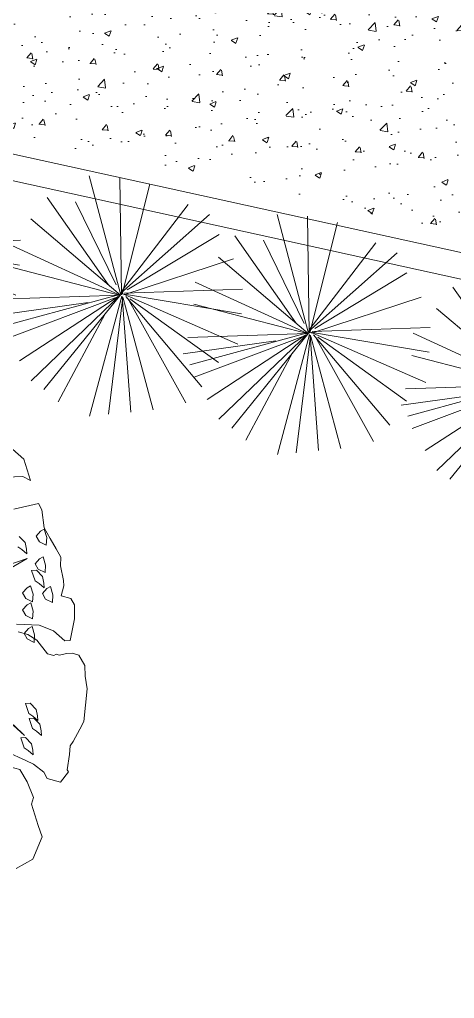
# Model space of a CAD drawing. Header units: metres. Extents: x 12093 to 20303, y 514 to 1412.
# Drawn here: x 19739.61 to 19742.12, y 691.33 to 696.97 of the extents above; entities that cross this region are included whole.
import ezdxf

# ---------------------------------------------------------------- set-up
doc = ezdxf.new("R2010")
doc.units = ezdxf.units.M
doc.layers.get('0').update_dxf_attribs({"lineweight": 13})
for name, color, linetype, lineweight in [('AMBI-GRASS', 104, 'Continuous', 20), ('ARBOLES', 52, 'Continuous', 13), ('grass', 64, 'Continuous', 13), ('MANZANAS-ORIGINALES', 147, 'Continuous', 9)]:
    doc.layers.add(name, color=color, linetype=linetype, lineweight=lineweight)
pattern_1 = [(50, (19136.99335, 73.14804), (0.36436934, -0.03187817), [0.0381, -0.4191]), (355, (19136.99335, 73.14804), (-0.07048565, 0.38211329), [0.03048, -0.33528]), (100.451, (19137.0237, 73.1454), (0.293885, 0.35023338), [0.03238, -0.35618]), (46.1842, (19136.99335, 73.24964), (0.54215808, -0.08408466), [0.05715, -0.62865]), (96.6356, (19137.03853, 73.24264), (0.47480847, 0.4948511), [0.04857, -0.53427]), (351.184, (19136.99335, 73.24964), (0.4748092, 0.49485024), [0.04572, -0.50292]), (21, (19137.04415, 73.22424), (0.30322976, -0.20453104), [0.0381, -0.4191]), (326, (19137.04415, 73.22424), (0.12360406, 0.36837593), [0.03048, -0.33528]), (71.4514, (19137.06942, 73.2072), (0.42683298, 0.16384572), [0.03238, -0.35618]), (37.5, (19136.99335, 73.14804), (0.006177207, 0.169110078), [0, -0.331216, 0, -0.34036, 0, -0.33655]), (7.5, (19136.99335, 73.14804), (0.133639325, 0.20036115), [0, -0.194056, 0, -0.323596, 0, -0.12827]), (327.5, (19136.88007, 73.14804), (0.27118119, -0.011457488), [0, -0.127, 0, -0.39624, 0, -0.52578]), (317.5, (19136.82927, 73.14804), (0.29625836, 0.05085298), [0, -0.1651, 0, -0.263144, 0, -0.37338])]

# ---------------------------------------------------------------- blocks, each defined once
blk = doc.blocks.new('ghgfghgh')
at = {"layer": 'ARBOLES', "lineweight": 20}
for p, q in [((20002.7037, 664.2432), (20002.7778, 664.2683)), ((20002.7778, 664.2683), (20002.7047, 664.2261)), ((20002.7683, 663.6245), (20002.6373, 663.7439)), ((20002.7282, 663.6634), (20002.7683, 663.6245))]:
    blk.add_line(p, q, dxfattribs=at)
at = {"layer": 'grass'}
for p, q in [((20002.7039, 664.6846), (20002.7659, 664.6296)), ((20002.7659, 664.6296), (20002.7901, 664.5528)), ((20002.7618, 664.5668), (20002.5744, 664.5595)), ((20002.7901, 664.5528), (20002.7618, 664.5668)), ((20002.7298, 664.4475), (20002.8186, 664.4684)), ((20002.8186, 664.4684), (20002.8317, 664.4457)), ((20002.8317, 664.4457), (20002.8396, 664.3797)), ((20002.8269, 664.3675), (20002.8108, 664.3494)), ((20002.8402, 664.3752), (20002.8269, 664.3675)), ((20002.8396, 664.3797), (20002.8614, 664.3419)), ((20002.8489, 664.3448), (20002.8402, 664.3752)), ((20002.7489, 664.3491), (20002.7709, 664.3263)), ((20002.7709, 664.3263), (20002.7758, 664.3026)), ((20002.8108, 664.3494), (20002.8223, 664.3294)), ((20002.8223, 664.3294), (20002.8471, 664.3172)), ((20002.8471, 664.3172), (20002.8489, 664.3448)), ((20002.8614, 664.3419), (20002.8833, 664.304)), ((20002.7587, 664.3015), (20002.7443, 664.311)), ((20002.7768, 664.2854), (20002.7587, 664.3015)), ((20002.7758, 664.3026), (20002.7768, 664.2854)), ((20002.8833, 664.304), (20002.9007, 664.2738)), ((20002.8226, 664.2675), (20002.8065, 664.2494)), ((20002.8065, 664.2494), (20002.818, 664.2294)), ((20002.8359, 664.2752), (20002.8226, 664.2675)), ((20002.8446, 664.2448), (20002.8359, 664.2752)), ((20002.9007, 664.2738), (20002.8987, 664.2424)), ((20002.7942, 664.2246), (20002.8114, 664.2256)), ((20002.8068, 664.1875), (20002.7942, 664.2246)), ((20002.8114, 664.2256), (20002.8334, 664.2028)), ((20002.818, 664.2294), (20002.8428, 664.2172)), ((20002.8428, 664.2172), (20002.8446, 664.2448)), ((20002.8987, 664.2424), (20002.9098, 664.1882)), ((20002.8211, 664.178), (20002.8068, 664.1875)), ((20002.8393, 664.1619), (20002.8211, 664.178)), ((20002.8334, 664.2028), (20002.8382, 664.179)), ((20002.8382, 664.179), (20002.8393, 664.1619)), ((20002.9098, 664.1882), (20002.9109, 664.1687)), ((20002.7774, 664.1616), (20002.7613, 664.1435)), ((20002.7613, 664.1435), (20002.7728, 664.1235)), ((20002.7907, 664.1693), (20002.7774, 664.1616)), ((20002.7994, 664.1389), (20002.7907, 664.1693)), ((20002.8498, 664.1591), (20002.8336, 664.1409)), ((20002.8336, 664.1409), (20002.8452, 664.121)), ((20002.8631, 664.1668), (20002.8498, 664.1591)), ((20002.8718, 664.1363), (20002.8631, 664.1668)), ((20002.9109, 664.1687), (20002.9014, 664.1329)), ((20002.7728, 664.1235), (20002.7976, 664.1112)), ((20002.7909, 664.1074), (20002.7776, 664.0997)), ((20002.7997, 664.077), (20002.7909, 664.1074)), ((20002.7976, 664.1112), (20002.7994, 664.1389)), ((20002.8452, 664.121), (20002.87, 664.1087)), ((20002.87, 664.1087), (20002.8718, 664.1363)), ((20002.9014, 664.1329), (20002.9372, 664.1233)), ((20002.9372, 664.1233), (20002.9503, 664.1006)), ((20002.7776, 664.0997), (20002.7615, 664.0816)), ((20002.7615, 664.0816), (20002.7731, 664.0616)), ((20002.7979, 664.0493), (20002.7997, 664.077)), ((20002.9503, 664.1006), (20002.9494, 664.0497)), ((20002.7731, 664.0616), (20002.7979, 664.0493)), ((20002.9494, 664.0497), (20002.9346, 663.9706)), ((20002.8217, 664.0264), (20002.7393, 664.0293)), ((20002.7448, 664.0022), (20002.7806, 663.9926)), ((20002.7828, 664.014), (20002.7667, 663.9959)), ((20002.7961, 664.0217), (20002.7828, 664.014)), ((20002.8048, 663.9913), (20002.7961, 664.0217)), ((20002.8737, 664.006), (20002.8217, 664.0264)), ((20002.9151, 663.9694), (20002.8737, 664.006)), ((20002.7667, 663.9959), (20002.7782, 663.9759)), ((20002.7782, 663.9759), (20002.803, 663.9637)), ((20002.7806, 663.9926), (20002.8132, 663.9711)), ((20002.803, 663.9637), (20002.8048, 663.9913)), ((20002.8132, 663.9711), (20002.8514, 663.9225)), ((20002.9346, 663.9706), (20002.9151, 663.9694)), ((20002.8514, 663.9225), (20002.8752, 663.9161)), ((20002.8752, 663.9161), (20002.8828, 663.9205)), ((20002.8828, 663.9205), (20002.8947, 663.9173)), ((20002.8947, 663.9173), (20002.9218, 663.9228)), ((20002.9218, 663.9228), (20002.9413, 663.924)), ((20002.9413, 663.924), (20002.9652, 663.9176)), ((20002.9652, 663.9176), (20002.987, 663.8798)), ((20002.987, 663.8798), (20002.9893, 663.8408)), ((20002.9893, 663.8408), (20002.996, 663.7942)), ((20002.996, 663.7942), (20002.9836, 663.6761)), ((20002.7716, 663.7416), (20002.7888, 663.7427)), ((20002.7842, 663.7046), (20002.7716, 663.7416)), ((20002.7888, 663.7427), (20002.8108, 663.7199)), ((20002.8108, 663.7199), (20002.8156, 663.6961)), ((20002.7985, 663.6951), (20002.7842, 663.7046)), ((20002.7852, 663.6874), (20002.8023, 663.6884)), ((20002.7977, 663.6503), (20002.7852, 663.6874)), ((20002.8167, 663.679), (20002.7985, 663.6951)), ((20002.8023, 663.6884), (20002.8243, 663.6657)), ((20002.8156, 663.6961), (20002.8167, 663.679)), ((20002.8121, 663.6409), (20002.7977, 663.6503)), ((20002.8243, 663.6657), (20002.8292, 663.6419)), ((20002.8292, 663.6419), (20002.8302, 663.6248)), ((20002.9696, 663.6478), (20002.9449, 663.6033)), ((20002.9836, 663.6761), (20002.9696, 663.6478)), ((20002.7546, 663.637), (20002.7551, 663.6373)), ((20002.755, 663.6168), (20002.7722, 663.6178)), ((20002.7676, 663.5797), (20002.755, 663.6168)), ((20002.7616, 663.6307), (20002.7618, 663.6308)), ((20002.7722, 663.6178), (20002.7942, 663.5951)), ((20002.8302, 663.6248), (20002.8121, 663.6409)), ((20002.7819, 663.5703), (20002.7676, 663.5797)), ((20002.8001, 663.5542), (20002.7819, 663.5703)), ((20002.7942, 663.5951), (20002.7991, 663.5713)), ((20002.7991, 663.5713), (20002.8001, 663.5542)), ((20002.9341, 663.587), (20002.9321, 663.5556)), ((20002.9449, 663.6033), (20002.9341, 663.587)), ((20002.7729, 663.5343), (20002.7045, 663.5654)), ((20002.9321, 663.5556), (20002.9237, 663.5003)), ((20002.7156, 663.5113), (20002.7514, 663.5017)), ((20002.7514, 663.5017), (20002.7776, 663.4563)), ((20002.8012, 663.5203), (20002.7729, 663.5343)), ((20002.8381, 663.4912), (20002.8012, 663.5203)), ((20002.9237, 663.5003), (20002.928, 663.4927)), ((20002.8512, 663.4685), (20002.8381, 663.4912)), ((20002.899, 663.4557), (20002.8512, 663.4685)), ((20002.928, 663.4927), (20002.899, 663.4557)), ((20002.7776, 663.4563), (20002.8006, 663.399)), ((20002.8006, 663.399), (20002.7974, 663.387)), ((20002.7974, 663.387), (20002.7942, 663.3751)), ((20002.7942, 663.3751), (20002.8184, 663.2983)), ((20002.8184, 663.2983), (20002.8327, 663.2561)), ((20002.8327, 663.2561), (20002.7984, 663.1758)), ((20002.7984, 663.1758), (20002.7378, 663.1408))]:
    blk.add_line(p, q, dxfattribs=at)
blk = doc.blocks.new('Arbust11')
for p, q in [((0.0408, 0.5449), (0.1405, 0.941)), ((0.0378, 0.4871), (-0.0937, 0.9403)), ((0.0408, 0.4825), (0.0377, 0.9348)), ((-0.1618, 0.888), (0.0377, 0.4856)), ((0.0439, 0.4856), (0.3088, 0.8724)), ((0.0595, 0.5199), (0.1997, 0.8474)), ((-0.0621, 0.5573), (-0.3332, 0.7944)), ((0.0377, 0.4856), (-0.274, 0.8225)), ((0.0439, 0.4794), (0.3805, 0.7788)), ((-0.3488, 0.7476), (0.0408, 0.4856)), ((0.0283, 0.4856), (-0.3738, 0.7039)), ((0.047, 0.4794), (0.4366, 0.6759)), ((0.0314, 0.4856), (-0.4049, 0.6104)), ((-0.433, 0.5262), (0.0439, 0.4825)), ((0.0533, 0.4887), (0.474, 0.5137)), ((0.0439, 0.4825), (-0.4267, 0.4669)), ((-0.0527, 0.4794), (-0.4267, 0.3952)), ((0.0408, 0.4762), (-0.3893, 0.2673)), ((0.0408, 0.47), (-0.3364, 0.2174)), ((0.0408, 0.4731), (-0.274, 0.1581)), ((0.0377, 0.4669), (-0.2117, 0.0988)), ((0.0501, 0.4544), (-0.1088, 0.0209)), ((0.0501, 0.4638), (-0.0215, 0.0146)), ((0.047, 0.4856), (0.499, 0.4263)), ((0.0501, 0.4794), (0.2901, 0.0832)), ((0.0501, 0.4731), (0.4304, 0.2454)), ((0.0533, 0.47), (0.1935, 0.0177)), ((0.0564, 0.4762), (0.3649, 0.1425)), ((0.072, 0.4762), (0.4647, 0.3484)), ((0.0533, 0.4451), (0.0907, 0.0271))]:
    blk.add_line(p, q)

msp = doc.modelspace()

# ---------------------------------------------------------------- hatches: boundary and pattern name
at = {"layer": 'grass'}
h = msp.add_hatch(dxfattribs=at)
h.set_pattern_fill('AR-CONC', color=256, scale=0.002, style=0)
h.set_pattern_definition(pattern_1)
h.paths.add_polyline_path([(19740.5909, 697.5048), (19739.7876, 697.7126), (19739.7531, 697.6687), (19739.7, 697.6221), (19739.7019, 697.5912), (19739.6728, 697.5584), (19739.6438, 697.5256), (19739.6041, 697.5667), (19739.5713, 697.5958), (19739.5385, 697.6248), (19739.4471, 697.7), (19739.444, 697.704), (19739.4513, 697.6785), (19739.4485, 697.6346), (19739.4091, 697.6541), (19739.3908, 697.6857), (19739.4164, 697.7146), (19739.4297, 697.7222), (19739.3866, 697.7771), (19739.344, 697.8007), (19739.3709, 697.7446), (19739.3181, 697.8151), (19739.316, 697.8163), (19739.3178, 697.7854), (19739.3455, 697.7374), (19739.3423, 697.6875), (19739.341, 697.6068), (19739.3687, 697.5588), (19739.3895, 697.5228), (19739.4033, 697.4988), (19739.3862, 697.4729), (19739.395, 697.43), (19739.3678, 697.3663), (19739.3337, 697.3146), (19739.1639, 697.2485), (19739.1468, 697.2227), (19739.1448, 697.222), (19739.1091, 697.068), (19740.3925, 696.7812)])
h = msp.add_hatch(dxfattribs=at)
h.set_pattern_fill('AR-CONC', color=256, scale=0.002, style=0)
h.set_pattern_definition(pattern_1)
h.paths.add_polyline_path([(19741.5874, 697.247), (19740.5909, 697.5048), (19740.3925, 696.7812), (19741.4778, 696.5387)])
h = msp.add_hatch(dxfattribs=at)
h.set_pattern_fill('AR-CONC', color=256, scale=0.002, style=0)
h.set_pattern_definition(pattern_1)
h.paths.add_polyline_path([(19741.5874, 697.247), (19741.4778, 696.5387), (19742.4373, 696.3243), (19742.6284, 696.9777)])
h = msp.add_hatch(dxfattribs=at)
h.set_pattern_fill('AR-CONC', color=256, scale=0.002, style=0)
h.set_pattern_definition(pattern_1)
h.paths.add_polyline_path([(19740.3925, 696.7812), (19739.1091, 697.068), (19738.9631, 696.4393), (19740.2227, 696.1621)])
h = msp.add_hatch(dxfattribs=at)
h.set_pattern_fill('AR-CONC', color=256, scale=0.002, style=0)
h.set_pattern_definition(pattern_1)
h.paths.add_polyline_path([(19741.4778, 696.5387), (19740.3925, 696.7812), (19740.2227, 696.1621), (19741.3801, 695.9075)])
h = msp.add_hatch(dxfattribs=at)
h.set_pattern_fill('AR-CONC', color=256, scale=0.002, style=0)
h.set_pattern_definition(pattern_1)
h.paths.add_polyline_path([(19742.4373, 696.3243), (19741.4778, 696.5387), (19741.3801, 695.9075), (19742.2589, 695.7141)])

# ---------------------------------------------------------------- linework, layer by layer
at = {"layer": 'MANZANAS-ORIGINALES'}
for p, q in [((19803.5345, 682.1234), (19712.657, 702.1187)), ((19803.4423, 681.9901), (19712.6246, 701.9716))]:
    msp.add_line(p, q, dxfattribs=at)

# ---------------------------------------------------------------- block references
at = {"layer": 'AMBI-GRASS', "ltscale": 0.05, "xscale": 1.499999999998325, "yscale": 1.499999999998325, "zscale": 1.499999999998325, "rotation": 49.16166176348414}
for p in [(19739.4227, 695.1451), (19740.7026, 694.8636), (19741.7846, 694.6422), (19743.041, 694.3466), (19739.9679, 690.1258)]:
    msp.add_blockref('Arbust11', p, dxfattribs=at)
at = {"layer": 'Defpoints', "lineweight": 20, "xscale": 1.586003757394792, "yscale": 1.586003757394792, "zscale": 1.586003757394792}
msp.add_blockref('ghgfghgh', (-11984.8237, -359.6689), dxfattribs=at)

doc.saveas('drawing.dxf')
